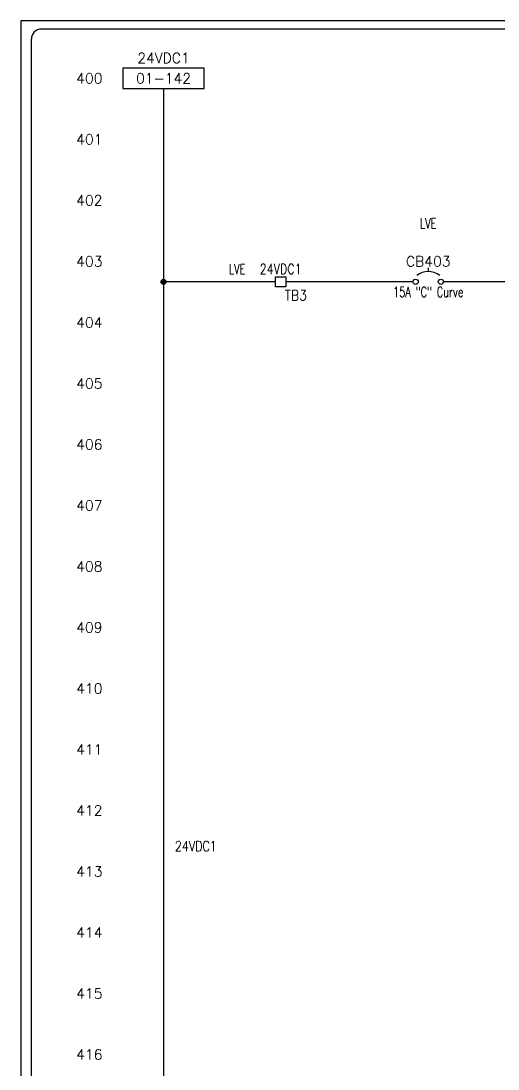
# Model space of a CAD drawing. Header units: inches. Extents: x 0 to 34.2, y 0 to 22.
# Drawn here: x 0 to 5.86, y 9.07 to 21.96 of the extents above; entities that cross this region are included whole.
import ezdxf
from ezdxf.enums import TextEntityAlignment as Align

# ---------------------------------------------------------------- set-up
doc = ezdxf.new("R2010")
doc.units = ezdxf.units.IN
doc.header["$MEASUREMENT"] = 0
for name, color, linetype in [('BLU_12AWG', 5, 'Continuous'), ('DESC', 150, 'Continuous'), ('LOC', 8, 'Continuous'), ('MISC', 7, 'Continuous'), ('SYMS', 7, 'Continuous'), ('TAGS', 1, 'Continuous'), ('WIRENO', 3, 'Continuous'), ('WIREREF', 50, 'Continuous'), ('XREF', 7, 'Continuous')]:
    doc.layers.add(name, color=color, linetype=linetype)
doc.styles.add('Fields', font='simplex.shx', dxfattribs={"height": 0.185})
doc.styles.add('WD', font='romans.shx', dxfattribs={"height": 0.185})

# ---------------------------------------------------------------- blocks, each defined once
blk = doc.blocks.new('RG_Master_Ver_4_2_2')
at = {"color": 3}
for p, q in [((34.028, 21.856), (0.25, 21.856)), ((0.125, 21.734), (0.125, 0.194))]:
    blk.add_line(p, q, dxfattribs=at)
blk.add_lwpolyline([(0, -0.044), (34.25, -0.044), (34.25, 21.956), (0, 21.956)], close=True, dxfattribs=at)
blk.add_arc((0.25, 21.734), 0.122, 90, 180, dxfattribs=at)
at = {"style": 'Fields'}
for tag, p in [('DESCRIPTION_3', (13.116, 1.307)), ('DRN_3', (15.472, 1.307)), ('CHK_3', (16.529, 1.307)), ('APP_3', (17.552, 1.307)), ('DATE_3', (18.829, 1.307)), ('CUSTOMER', (28.997, 1.214)), ('DRAWING_DESC', (32.229, 1.246)), ('DESCRIPTION_2', (13.116, 0.951)), ('DRN_2', (15.472, 0.951)), ('CHK_2', (16.529, 0.951)), ('APP_2', (17.552, 0.951)), ('DATE_2', (18.829, 0.951)), ('DRAWING_#', (32.125, 0.894)), ('SIZE', (30.715, 0.894)), ('REV', (33.543, 0.894)), ('DESCRIPTION_1', (13.116, 0.596)), ('DRN_1', (15.472, 0.596)), ('CHK_1', (16.529, 0.596)), ('APP_1', (17.552, 0.596)), ('DATE_1', (18.829, 0.596)), ('PROJECT_#', (28.981, 0.581)), ('DRN_BY', (30.875, 0.524)), ('CHK_BY', (31.762, 0.524)), ('APP_BY', (32.75, 0.524)), ('SCALE', (33.652, 0.524)), ('PROJECT_NAME', (29.021, 0.176)), ('SHEETNUM', (32.753, 0.176)), ('TTL_SHTS', (33.547, 0.176))]:
    blk.add_attdef(tag, text='', height=0.125, dxfattribs=at).set_placement(p, align=Align.CENTER)
at = {"style": 'Fields', "flags": 9}
blk.add_attdef('WD_TB', (9.953, 0.194), '', height=0.0638, dxfattribs=at)
blk = doc.blocks.new('WD_MLRH')
at = {"style": 'WD'}
blk.add_attdef('RUNGFIRST', text='', height=0.125, dxfattribs=at).set_placement((-0.25, 0), align=Align.MIDDLE_RIGHT)
at = {"style": 'WD', "flags": 1}
for tag, p in [('RUNGHORV', (-0.25, -0.127)), ('WIREMODE', (-0.25, -0.281)), ('RUNGDIST', (-0.25, -0.2)), ('RUNGCNT', (-0.25, -0.237)), ('RUNGINC', (-0.25, -0.163)), ('WIRE-START', (-0.25, -0.356)), ('WIRE-GSUF', (-0.25, -0.396)), ('WIREFMT', (-0.25, -0.321)), ('PH3SPACE', (-0.25, -0.437))]:
    blk.add_attdef(tag, text='', height=0.025, dxfattribs=at).set_placement(p, align=Align.RIGHT)
blk = doc.blocks.new('HA2D1_REF_1')
for p, q in [((0, 0.25), (0, 0)), ((1, 0.25), (0, 0.25)), ((1, 0), (1, 0.25)), ((0, 0), (1, 0))]:
    blk.add_line(p, q)
at = {"style": 'WD'}
for tag, p in [('DESC1', (0.5, 0.3125)), ('XREF', (0.5, 0.0625))]:
    blk.add_attdef(tag, text='', height=0.125, dxfattribs=at).set_placement(p, align=Align.CENTER)
at = {"style": 'WD', "flags": 1}
blk.add_attdef('SIGCODE', text='', height=0.125, dxfattribs=at).set_placement((0.5, -0.125), align=Align.CENTER)
blk = doc.blocks.new('WDDOT')
for radius in [0.03, 0.0187, 0.00929]:
    blk.add_circle((0, 0), radius)
blk = doc.blocks.new('HCB1')
blk.add_line((0, 0.173), (0, 0.126))
for centre in [(-0.155, 0), (0.155, 0)]:
    blk.add_circle(centre, 0.0322)
blk.add_arc((0, -0.109), 0.234, 53.1301, 126.8699)
at = {"style": 'WD', "width": 0.7}
for tag, p in [('INST', (0, 0.826)), ('LOC', (0, 0.656)), ('DESC1', (0, 0.5)), ('DESC2', (0, 0.344)), ('RATING1', (0, -0.188)), ('XREF', (0, -0.344))]:
    blk.add_attdef(tag, text='', height=0.125, dxfattribs=at).set_placement(p, align=Align.CENTER)
at = {"style": 'WD'}
blk.add_attdef('TAG1', text='', height=0.125, dxfattribs=at).set_placement((0, 0.188), align=Align.CENTER)
for tag, p in [('X2LINK', (0, 0.219)), ('X8LINK', (0, 0))]:
    blk.add_attdef(tag, p, '', height=0.01, dxfattribs=at)
for tag, p, height, flags in [('FAMILY', (0.205, 0.152), 0.01, 9), ('CONTACT', (0.205, 0.133), 0.01, 9), ('X4TERM01', (-0.188, 0), 0.0125, 1), ('X1TERM02', (0.188, 0), 0.0125, 1)]:
    blk.add_attdef(tag, p, '', height=height, dxfattribs=dict(at, flags=flags))
at = {"linetype": 'Continuous', "style": 'WD', "flags": 9}
for tag, p in [('ASSYCODE', (0.219, 0.062)), ('MFG', (0.228, 0.089)), ('CAT', (0.23, 0.108))]:
    blk.add_attdef(tag, text='', height=0.01, dxfattribs=at).set_placement(p, align=Align.CENTER)
at = {"linetype": 'Continuous', "style": 'WD', "flags": 8}
blk.add_attdef('TERM01', text='', height=0.125, dxfattribs=at).set_placement((-0.25, -0.031), align=Align.TOP_RIGHT)
blk.add_attdef('TERM02', text='', height=0.125, dxfattribs=at).set_placement((0.25, -0.031), align=Align.TOP_LEFT)
blk = doc.blocks.new('HT0W01')
for p, q in [((-0.062, 0.062), (0.062, 0.062)), ((-0.062, -0.062), (-0.062, 0.062)), ((0.062, 0.062), (0.062, -0.062)), ((0.062, -0.062), (-0.062, -0.062))]:
    blk.add_line(p, q)
at = {"style": 'WD'}
for tag, p, width in [('INST', (0.062, 0.42), 0.7), ('LOC', (0.062, 0.25), 0.7), ('DESC1', (0.05, -0.385), 0.8)]:
    blk.add_attdef(tag, p, '', height=0.125, dxfattribs=dict(at, width=width))
at = {"linetype": 'Continuous', "style": 'WD', "width": 0.8, "flags": 8}
blk.add_attdef('WIRENO', text='', height=0.125, dxfattribs=at).set_placement((0, 0.094), align=Align.CENTER)
at = {"style": 'WD', "flags": 1}
for tag, p, height in [('X4TERM01', (-0.062, 0), 0.0125), ('X4TERMDESC01', (-0.055, -0.023), 0.025), ('X2TERMDESC01', (-0.006, 0.029), 0.025), ('STRIPSEQ', (0, 0), 0.00125), ('X2TERM01', (0, 0.062), 0.0125), ('X1TERMDESC01', (0.039, 0.007), 0.025), ('X1TERM01', (0.062, 0), 0.0125), ('LINKTERM', (0, -0.002), 0.00125), ('X8TERM01', (0, -0.062), 0.0125), ('X8TERMDESC01', (0, -0.054), 0.025)]:
    blk.add_attdef(tag, p, '', height=height, dxfattribs=at)
at = {"linetype": 'Continuous', "style": 'WD'}
for tag, p, height, width, flags in [('TAGSTRIP', (0.05, -0.229), 0.125, 0.9, 8), ('CAT', (0.213, -0.406), 0.109, 0.8, 1), ('DESC2', (0.05, -0.541), 0.125, 0.8, 8), ('DESC3', (0.05, -0.698), 0.125, 0.8, 8)]:
    blk.add_attdef(tag, p, '', height=height, dxfattribs=dict(at, width=width, flags=flags))
at = {"linetype": 'Continuous', "style": 'WD', "width": 0.8, "flags": 1}
blk.add_attdef('MFG', text='', height=0.109, dxfattribs=at).set_placement((0.088, -0.406), align=Align.RIGHT)
at = {"style": 'WD', "width": 0.7, "flags": 1}
blk.add_attdef('ASSYCODE', (0.062, -0.281), '', height=0.01, dxfattribs=at)
blk = doc.blocks.new('WD_WNV')
at = {"linetype": 'Continuous', "style": 'WD', "width": 0.8}
blk.add_attdef('WIRENO', text='', height=0.125, dxfattribs=at).set_placement((-0.05, 0), align=Align.MIDDLE_RIGHT)
at = {"style": 'WD', "flags": 1}
for tag, p in [('W01USER', (-0.062, 0.094)), ('W02USER', (-0.062, 0.086)), ('W03USER', (-0.062, 0.078)), ('W04USER', (-0.062, 0.07)), ('W05USER', (-0.062, 0.062)), ('W06USER', (-0.062, 0.055)), ('W07USER', (-0.062, 0.047)), ('W08USER', (-0.062, 0.039)), ('W09USER', (-0.062, 0.031)), ('W10USER', (-0.062, 0.023))]:
    blk.add_attdef(tag, text='', height=0.005, dxfattribs=at).set_placement(p, align=Align.CENTER)

msp = doc.modelspace()

# ---------------------------------------------------------------- linework, layer by layer
at = {"layer": 'BLU_12AWG'}
for p, q in [((1.75, 21.125), (1.75, 2.5)), ((3.125, 18.75), (1.75, 18.75)), ((4.812, 18.75), (3.25, 18.75)), ((8.438, 18.75), (5.188, 18.75))]:
    msp.add_line(p, q, dxfattribs=at)

# ---------------------------------------------------------------- block references
msp.add_blockref('RG_Master_Ver_4_2_2', (0, 0))
msp.add_blockref('WD_MLRH', (1.25, 21.25)).add_auto_attribs({'RUNGFIRST': '400'})
at = {"layer": 'SYMS'}
ref = msp.add_blockref('HA2D1_REF_1', (1.25, 21.125), dxfattribs=at)
ref.add_attrib('XREF', '01-142', dxfattribs={"layer": 'XREF', "height": 0.125, "style": 'WD'}).set_placement((1.75, 21.188), align=Align.CENTER)
ref.add_attrib('DESC1', '24VDC1', dxfattribs={"layer": 'DESC', "height": 0.125, "style": 'WD'}).set_placement((1.75, 21.438), align=Align.CENTER)
ref = msp.add_blockref('HCB1', (5, 18.75), dxfattribs=at)
ref.add_attrib('RATING1', '15A "C" Curve', dxfattribs={"layer": 'MISC', "height": 0.125, "style": 'WD', "width": 0.7}).set_placement((5, 18.562), align=Align.CENTER)
ref.add_attrib('LOC', 'LVE', dxfattribs={"layer": 'LOC', "height": 0.125, "style": 'WD', "width": 0.7}).set_placement((5, 19.406), align=Align.CENTER)
ref.add_attrib('TAG1', 'CB403', dxfattribs={"layer": 'TAGS', "height": 0.125, "style": 'WD'}).set_placement((5, 18.938), align=Align.CENTER)
ref = msp.add_blockref('HT0W01', (3.188, 18.75), dxfattribs=at)
ref.add_attrib('LOC', 'LVE', (2.553, 18.843), dxfattribs={"layer": 'LOC', "height": 0.125, "style": 'WD', "width": 0.7})
ref.add_attrib('WIRENO', '24VDC1', dxfattribs={"layer": 'WIREREF', "linetype": 'Continuous', "height": 0.125, "style": 'WD', "width": 0.8, "flags": 8}).set_placement((3.188, 18.844), align=Align.CENTER)
ref.add_attrib('TAGSTRIP', 'TB3', (3.237, 18.521), dxfattribs={"layer": 'TAGS', "linetype": 'Continuous', "height": 0.125, "style": 'WD', "width": 0.9, "flags": 8})
msp.add_blockref('WDDOT', (1.75, 18.75), dxfattribs=at)
at = {"layer": 'WIRENO'}
ref = msp.add_blockref('WD_WNV', (2.22, 11.812), dxfattribs=at)
ref.add_attrib('WIRENO', '24VDC1', dxfattribs={"linetype": 'Continuous', "height": 0.125, "style": 'WD', "width": 0.8}).set_placement((2.404, 11.812), align=Align.MIDDLE_RIGHT)

# ---------------------------------------------------------------- texts
at = {"style": 'WD'}
for s, p in [('401', (1, 20.5)), ('402', (1, 19.75)), ('403', (1, 19)), ('404', (1, 18.25)), ('405', (1, 17.5)), ('406', (1, 16.75)), ('407', (1, 16)), ('408', (1, 15.25)), ('409', (1, 14.5)), ('410', (1, 13.75)), ('411', (1, 13)), ('412', (1, 12.25)), ('413', (1, 11.5)), ('414', (1, 10.75)), ('415', (1, 10)), ('416', (1, 9.25))]:
    msp.add_text(s, height=0.125, dxfattribs=at).set_placement(p, align=Align.MIDDLE_RIGHT)

doc.saveas('drawing.dxf')
